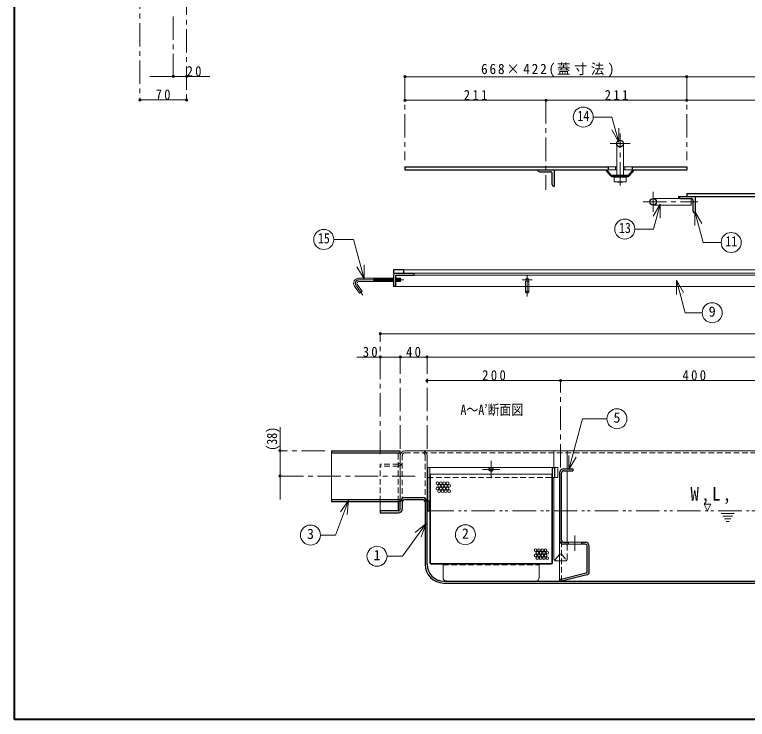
# Model space of a CAD drawing. Units: millimetres at full size, sheet at 1:7. Extents: x -1481 to 1354, y -996 to 971.
# Drawn here: x -1481 to -383, y -996 to 58 of the extents above; entities that cross this region are included whole.
import ezdxf
from ezdxf.enums import TextEntityAlignment as Align

# ---------------------------------------------------------------- set-up
doc = ezdxf.new("R2010")
doc.units = ezdxf.units.MM
doc.header["$LTSCALE"] = 7
doc.header["$PDMODE"] = 32
doc.header["$PDSIZE"] = 3.5
for name, pattern in [('CHAIN1', [8, 5, -1, 1, -1]), ('DASHED1', [1.8, 1.2, -0.6]), ('DOUBLE_CHAIN1', [8.8, 5, -1, 0.6, -0.6, 0.6, -1])]:
    doc.linetypes.add(name, pattern=pattern)
doc.layers.add('0-0____1', color=4, linetype='Continuous', lineweight=9)
doc.styles.add('ＭＳ ゴシック', font='')
doc.styles.get('ＭＳ ゴシック').set_extended_font_data('MS Gothic')

msp = doc.modelspace()

# ---------------------------------------------------------------- linework, layer by layer
at = {"layer": '0-0____1', "color": 1, "lineweight": 40}
for p, q in [((-1480.542, -996.268), (-1480.542, 970.732)), ((1354.458, -996.268), (-1480.542, -996.268))]:
    msp.add_line(p, q, dxfattribs=at)
at = {"layer": '0-0____1', "linetype": 'CHAIN1'}
for p, q in [((-1293.042, 325.732), (-1293.042, -69.268)), ((-1223.042, 92.732), (-1223.042, -69.268)), ((-1243.042, 55.732), (-1243.042, -34.268)), ((-896.042, -34.768), (-896.042, -159.268)), ((-474.042, -34.768), (-474.042, -159.268)), ((-685.042, -69.768), (-685.042, -203.768)), ((-574.042, -197.268), (-574.042, -119.768)), ((-589.042, -134.768), (-559.042, -134.768)), ((-524.542, -206.768), (-524.542, -236.768)), ((-539.542, -221.768), (-457.542, -221.768)), ((-965.437, -338.768), (-897.941, -338.768)), ((-705.542, -338.768), (-720.542, -338.768)), ((-713.042, -331.268), (-713.042, -363.7)), ((-969.533, -346.636), (-959.222, -361.362)), ((-933.042, -599.268), (-933.042, -419.268)), ((-903.042, -591.268), (-903.042, -454.268)), ((-863.042, -591.268), (-863.042, -454.268)), ((-663.042, -619.268), (-663.042, -489.268)), ((-1016.042, -594.268), (-1083.042, -594.268)), ((-767.042, -609.268), (-767.042, -635.268)), ((-780.042, -622.268), (-754.042, -622.268)), ((-1083.042, -632.268), (-881.042, -632.268)), ((-641.542, -721.268), (-641.542, -744.268))]:
    msp.add_line(p, q, dxfattribs=at)
at = {"layer": '0-0____1'}
for p, q in [((-1278.042, -34.268), (-1188.042, -34.268)), ((-896.042, -34.768), (-474.042, -34.768)), ((-1293.042, -69.268), (-1223.042, -69.268)), ((-896.042, -69.768), (-685.042, -69.768)), ((-685.042, -69.768), (-474.042, -69.768)), ((-474.042, -69.768), (-263.042, -69.768)), ((-579.042, -169.268), (-581.042, -169.268)), ((-579.042, -173.768), (-581.042, -173.768)), ((-567.042, -169.268), (-569.042, -169.268)), ((-567.042, -173.768), (-569.042, -173.768)), ((371.958, -323.768), (-898.042, -323.768)), ((-942.941, -341.268), (-942.941, -336.268)), ((-942.071, -336.268), (-942.479, -341.268)), ((-941.068, -336.268), (-941.476, -341.268)), ((-940.064, -336.268), (-940.473, -341.268)), ((-939.061, -336.268), (-939.469, -341.268)), ((-938.058, -336.268), (-938.466, -341.268)), ((-937.054, -336.268), (-937.463, -341.268)), ((-936.051, -336.268), (-936.459, -341.268)), ((-935.048, -336.268), (-935.456, -341.268)), ((-934.044, -336.268), (-934.453, -341.268)), ((-933.041, -336.268), (-933.449, -341.268)), ((-932.038, -336.268), (-932.446, -341.268)), ((-931.034, -336.268), (-931.443, -341.268)), ((-930.031, -336.268), (-930.439, -341.268)), ((-929.028, -336.268), (-929.436, -341.268)), ((-928.024, -336.268), (-928.433, -341.268)), ((-927.021, -336.268), (-927.429, -341.268)), ((-926.018, -336.268), (-926.426, -341.268)), ((-925.014, -336.268), (-925.423, -341.268)), ((-924.011, -336.268), (-924.419, -341.268)), ((-923.008, -336.268), (-923.416, -341.268)), ((-922.004, -336.268), (-922.413, -341.268)), ((-921.001, -336.268), (-921.409, -341.268)), ((-919.998, -336.268), (-920.406, -341.268)), ((-918.994, -336.268), (-919.403, -341.268)), ((-917.991, -336.268), (-918.399, -341.268)), ((-916.988, -336.268), (-917.396, -341.268)), ((-915.984, -336.268), (-916.393, -341.268)), ((-914.981, -336.268), (-915.389, -341.268)), ((-913.978, -336.268), (-914.386, -341.268)), ((-913.042, -337.101), (-913.383, -341.268)), ((-909.964, -336.268), (-910.042, -337.223)), ((-908.961, -336.268), (-909.369, -341.268)), ((-907.958, -336.268), (-908.366, -341.268)), ((-906.954, -336.268), (-907.363, -341.268)), ((-905.951, -336.268), (-906.359, -341.268)), ((-904.948, -336.268), (-905.356, -341.268)), ((-903.944, -336.268), (-904.353, -341.268)), ((-902.941, -336.268), (-903.349, -341.268)), ((196.958, -348.768), (-910.042, -348.768)), ((-715.542, -348.768), (-715.542, -357.266)), ((-710.542, -348.768), (-710.542, -357.266)), ((-933.042, -419.268), (406.958, -419.268)), ((-968.042, -454.268), (-903.042, -454.268)), ((-903.042, -454.268), (336.958, -454.268)), ((-1083.042, -559.268), (-1083.042, -667.268)), ((-870.042, -594.268), (343.958, -594.268)), ((-859.042, -619.268), (-675.042, -619.268)), ((-858.042, -629.268), (-676.042, -629.268))]:
    msp.add_line(p, q, dxfattribs=at)
at = {"layer": '0-0____1', "color": 7, "lineweight": 18}
for p, q in [((-576.041, -132.527), (-586.541, -114.34)), ((-576.041, -132.527), (-576.041, -111.527)), ((-579.042, -134.768), (-579.042, -182.268)), ((-569.042, -134.768), (-569.042, -182.268)), ((-592.042, -173.768), (-581.042, -173.768)), ((-556.042, -173.768), (-567.042, -173.768)), ((-583.042, -184.768), (-565.042, -184.768)), ((-583.042, -191.768), (-583.042, -184.768)), ((-579.042, -183.768), (-579.042, -184.368)), ((-578.042, -184.268), (-570.042, -184.268)), ((-570.042, -184.268), (-574.042, -184.768)), ((-574.042, -184.768), (-574.042, -191.768)), ((-565.042, -184.768), (-570.042, -184.268)), ((-569.042, -183.768), (-569.042, -184.368)), ((-565.042, -191.768), (-565.042, -184.768)), ((-583.042, -191.768), (-565.042, -191.768)), ((-583.042, -191.768), (-578.042, -192.268)), ((-578.042, -192.268), (-574.042, -191.768)), ((-574.042, -191.768), (-570.042, -192.268)), ((-524.542, -216.768), (-483.542, -216.768)), ((-513.764, -225.323), (-524.264, -243.51)), ((-513.764, -225.323), (-523.758, -262.619)), ((-513.764, -225.323), (-513.764, -246.323)), ((-461.803, -236.295), (-451.303, -254.481)), ((-461.803, -236.295), (-461.803, -257.295)), ((-461.803, -236.295), (-449.362, -282.724)), ((-523.758, -262.619), (-551.925, -262.619)), ((-422.53, -282.724), (-449.362, -282.724)), ((-957.408, -337.326), (-957.408, -316.326)), ((-957.408, -337.326), (-967.908, -319.14)), ((-883.042, -328.768), (356.958, -328.768)), ((-965.437, -336.268), (-913.042, -336.268)), ((-910.042, -336.268), (-902.941, -336.268)), ((-902.941, -341.268), (-902.941, -336.268)), ((-883.042, -331.768), (356.958, -331.768)), ((-489.535, -339.29), (-479.035, -357.477)), ((-489.535, -339.29), (-489.535, -360.29)), ((-489.535, -339.29), (-476.533, -387.813)), ((-971.581, -348.07), (-964.138, -358.7)), ((-967.485, -345.202), (-960.042, -355.832)), ((-965.437, -341.268), (-913.042, -341.268)), ((-910.042, -341.268), (-902.941, -341.268)), ((-960.042, -355.832), (-964.138, -358.7)), ((-451.019, -387.813), (-476.533, -387.813)), ((-650.469, -622.255), (-630.164, -546.474)), ((-593.656, -546.474), (-630.164, -546.474)), ((-1006.042, -667.268), (-1006.042, -597.268)), ((-903.042, -667.268), (-903.042, -597.268)), ((-896.042, -594.268), (-870.042, -594.268)), ((-863.042, -671.268), (-863.042, -601.268)), ((-672.945, -619.268), (-672.945, -594.268)), ((-653.14, -594.268), (-653.14, -621.268)), ((-650.469, -622.255), (-650.469, -601.255)), ((-650.469, -622.255), (-639.969, -604.068)), ((-862.042, -619.268), (-859.042, -619.268)), ((-862.042, -619.268), (-862.042, -669.268)), ((-859.042, -669.268), (-859.042, -619.268)), ((-672.042, -619.268), (-667.042, -619.268)), ((-667.042, -619.268), (-667.042, -634.268)), ((-653.14, -731.268), (-653.14, -624.268)), ((-859.042, -629.268), (-858.042, -629.268)), ((-858.042, -762.268), (-858.042, -629.268)), ((-676.042, -629.268), (-675.042, -629.268)), ((-676.042, -762.268), (-676.042, -629.268)), ((-675.042, -762.268), (-675.042, -634.268)), ((-672.945, -756.268), (-672.945, -634.268)), ((-672.042, -634.268), (-667.042, -634.268)), ((-980.56, -668.772), (-992.848, -685.802)), ((-980.56, -668.772), (-982.687, -689.664)), ((-933.042, -684.268), (-933.042, -670.268)), ((-859.042, -762.268), (-859.042, -684.268)), ((-864.396, -703.319), (-880.673, -716.588)), ((-864.396, -703.319), (-871.858, -722.949)), ((-664.542, -728.268), (-664.542, -789.268)), ((-631.542, -731.268), (-651.542, -731.268)), ((-631.542, -734.268), (-651.542, -734.268)), ((-672.071, -758.385), (-665.174, -750.157)), ((-677.042, -763.268), (-857.042, -763.268)), ((-677.042, -764.268), (-857.042, -764.268)), ((-839.042, -784.248), (-839.042, -764.268)), ((-695.042, -784.268), (-695.042, -764.268)), ((-664.542, -759.268), (-669.945, -759.268))]:
    msp.add_line(p, q, dxfattribs=at)
at = {"layer": '0-0____1', "color": 5, "lineweight": 25}
for p, q in [((-896.042, -169.268), (-896.042, -173.768)), ((-896.042, -169.268), (-592.042, -169.268)), ((-896.042, -173.768), (-592.042, -173.768)), ((-672.542, -173.768), (-672.542, -198.768)), ((-588.443, -182.642), (-595.542, -173.768)), ((-587.272, -181.705), (-593.621, -173.768)), ((-592.042, -169.268), (-592.042, -173.768)), ((-560.813, -181.705), (-554.463, -173.768)), ((-559.642, -182.642), (-552.542, -173.768)), ((-556.042, -169.268), (-474.042, -169.268)), ((-474.042, -169.268), (-474.042, -173.768)), ((-694.542, -176.768), (-678.542, -176.768)), ((-675.542, -195.768), (-675.542, -179.768)), ((-561.984, -182.268), (-586.1, -182.268)), ((-586.1, -183.768), (-561.984, -183.768)), ((-486.542, -213.768), (-52.042, -213.768)), ((-483.542, -216.768), (-467.542, -216.768)), ((-474.042, -209.268), (-52.042, -209.268)), ((-474.042, -209.268), (-474.042, -213.768)), ((-461.542, -213.768), (-461.542, -238.768)), ((-464.542, -235.768), (-464.542, -219.768)), ((-913.042, -323.768), (-913.042, -328.768)), ((-898.042, -323.768), (-913.042, -323.768)), ((-913.042, -328.768), (-883.042, -328.768)), ((-898.042, -323.768), (-898.042, -328.768)), ((-883.042, -328.768), (-883.042, -331.768)), ((-913.042, -331.768), (-913.042, -348.768)), ((-910.042, -332.768), (-910.042, -348.768)), ((-909.042, -331.768), (-883.042, -331.768)), ((-910.042, -348.768), (-913.042, -348.768)), ((-1006.042, -594.268), (-1006.042, -597.268)), ((-1006.042, -594.268), (-903.042, -594.268)), ((-1006.042, -597.268), (-903.042, -597.268)), ((-903.042, -597.268), (-903.042, -594.268)), ((-672.042, -619.268), (-672.042, -634.268)), ((-658.542, -624.268), (-644.542, -624.268)), ((-675.042, -634.268), (-672.042, -634.268)), ((-664.542, -627.268), (-664.542, -728.268)), ((-661.542, -728.268), (-661.542, -627.268)), ((-1006.042, -667.268), (-1006.042, -670.268)), ((-1006.042, -667.268), (-903.042, -667.268)), ((-903.042, -681.268), (-903.042, -667.268)), ((-896.042, -664.268), (-870.042, -664.268)), ((-896.042, -667.268), (-870.042, -667.268)), ((-1006.042, -670.268), (-903.042, -670.268)), ((-906.042, -670.268), (-906.042, -684.268)), ((-900.042, -671.268), (-900.042, -681.268)), ((-866.042, -671.268), (-866.042, -764.268)), ((-863.042, -764.268), (-863.042, -671.268)), ((-862.042, -669.268), (-862.042, -684.268)), ((-862.042, -669.268), (-859.042, -669.268)), ((-933.042, -684.268), (-933.042, -687.268)), ((-906.042, -684.268), (-933.042, -684.268)), ((-933.042, -687.268), (-906.042, -687.268)), ((-658.542, -731.268), (-651.542, -731.268)), ((-651.542, -734.268), (-658.542, -734.268)), ((-651.542, -731.268), (-651.542, -734.268)), ((-631.542, -731.268), (-631.542, -734.268)), ((-631.542, -731.268), (-626.042, -731.268)), ((-626.042, -734.268), (-631.542, -734.268)), ((-623.042, -775.33), (-623.042, -737.268)), ((-620.042, -775.33), (-620.042, -737.268)), ((-662.245, -786.352), (-624.574, -777.274)), ((-838.042, -789.268), (311.958, -789.268)), ((-623.871, -780.191), (-661.542, -789.268)), ((-838.042, -792.268), (311.958, -792.268))]:
    msp.add_line(p, q, dxfattribs=at)
at = {"layer": '0-0____1', "linetype": 'DASHED1'}
for p, q in [((-580.042, -182.268), (-580.042, -183.768)), ((-579.042, -182.268), (-579.042, -183.768)), ((-569.042, -182.268), (-569.042, -183.768)), ((-568.042, -182.268), (-568.042, -183.768)), ((-715.542, -348.768), (-715.542, -338.768)), ((-710.542, -348.768), (-710.542, -338.768)), ((-870.042, -597.268), (343.958, -597.268)), ((-862.042, -634.268), (-675.042, -634.268)), ((-661.542, -789.268), (-661.542, -728.268)), ((-653.14, -756.268), (-653.14, -731.268)), ((-660.911, -750.157), (-654.014, -758.385)), ((-839.042, -765.268), (-695.042, -765.268)), ((-656.14, -759.268), (-664.542, -759.268))]:
    msp.add_line(p, q, dxfattribs=at)
at = {"layer": '0-0____1', "color": 7, "linetype": 'DASHED1', "lineweight": 18}
for p, q in [((-906.042, -670.268), (-906.042, -594.268)), ((-900.042, -671.268), (-900.042, -601.268)), ((-896.042, -597.268), (-870.042, -597.268)), ((-866.042, -601.268), (-866.042, -671.268)), ((-933.042, -670.268), (-933.042, -614.268)), ((-906.042, -614.268), (-933.042, -614.268)), ((-906.042, -617.268), (-933.042, -617.268))]:
    msp.add_line(p, q, dxfattribs=at)
at = {"layer": '0-0____1', "linetype": 'DOUBLE_CHAIN1'}
for p, q in [((-858.042, -684.268), (178.958, -684.268)), ((-422.545, -688.268), (-403.345, -688.268)), ((-420.145, -692.268), (-405.745, -692.268)), ((-417.745, -696.268), (-408.145, -696.268)), ((-415.345, -700.268), (-410.545, -700.268))]:
    msp.add_line(p, q, dxfattribs=at)
at = {"layer": '0-0____1'}
for points in [[(-474.042, -34.768), (-52.042, -34.768), (369.958, -34.768)], [(-863.042, -489.268), (-663.042, -489.268), (-263.042, -489.268), (136.958, -489.268)]]:
    msp.add_lwpolyline(points, dxfattribs=at)
at = {"layer": '0-0____1', "color": 7, "lineweight": 18}
for points in [[(-576.041, -132.527), (-586.11, -94.947), (-614.076, -94.947)], [(-592.042, -169.268), (-581.042, -169.268), (-581.042, -173.768)], [(-556.042, -169.268), (-567.042, -169.268), (-567.042, -173.768)], [(-574.042, -184.768), (-578.042, -184.268), (-583.042, -184.768)], [(-578.042, -192.268), (-570.042, -192.268), (-565.042, -191.768)], [(-524.542, -226.768), (-467.542, -226.768), (-467.542, -216.768)], [(-957.408, -337.326), (-973.252, -278.197), (-1002.713, -278.197)], [(-980.56, -668.772), (-1000.212, -720.469), (-1022.567, -720.469)], [(-864.396, -703.319), (-899.726, -752.281), (-922.961, -752.281)]]:
    msp.add_lwpolyline(points, dxfattribs=at)
at = {"layer": '0-0____1', "color": 5, "lineweight": 25}
for points in [[(-556.042, -169.268), (-556.042, -173.768), (-474.042, -173.768)], [(-675.042, -634.268), (-675.042, -619.268), (-672.042, -619.268)], [(-658.542, -621.268), (-644.542, -621.268), (-644.542, -624.268)], [(-862.042, -684.268), (-859.042, -684.268), (-859.042, -669.268)]]:
    msp.add_lwpolyline(points, dxfattribs=at)
at = {"layer": '0-0____1'}
msp.add_lwpolyline([(-442.945, -684.268), (-447.945, -674.268), (-437.945, -674.268)], close=True, dxfattribs=at)
at = {"layer": '0-0____1', "color": 7, "lineweight": 18}
for centre in [(-629.076, -94.947), (-566.925, -262.619), (-1017.713, -278.197), (-407.53, -282.724), (-436.019, -387.813), (-578.656, -546.474), (-1037.567, -720.469), (-805.596, -719.966), (-937.961, -752.281)]:
    msp.add_circle(centre, 15, dxfattribs=at)
at = {"layer": '0-0____1', "color": 5, "lineweight": 25}
for centre, radius in [((-574.042, -134.768), 5), ((-524.542, -221.768), 5), ((-767.042, -622.268), 3)]:
    msp.add_circle(centre, radius, dxfattribs=at)
at = {"layer": '0-0____1'}
for centre, radius in [((-713.042, -338.768), 2.5), ((-847.302, -642.811), 2), ((-844.802, -646.811), 2), ((-842.302, -642.811), 2), ((-839.802, -646.811), 2), ((-837.302, -642.811), 2), ((-834.802, -646.811), 2), ((-832.302, -642.811), 2), ((-829.802, -646.811), 2), ((-847.302, -650.811), 2), ((-844.802, -654.811), 2), ((-842.302, -650.811), 2), ((-839.802, -654.811), 2), ((-837.302, -650.811), 2), ((-834.802, -654.811), 2), ((-832.302, -650.811), 2), ((-829.802, -654.811), 2), ((-700.423, -742.967), 2), ((-697.923, -746.967), 2), ((-695.423, -742.967), 2), ((-692.923, -746.967), 2), ((-690.423, -742.967), 2), ((-687.923, -746.967), 2), ((-685.423, -742.967), 2), ((-682.923, -746.967), 2), ((-700.423, -750.967), 2), ((-697.923, -754.967), 2), ((-695.423, -750.967), 2), ((-692.923, -754.967), 2), ((-690.423, -750.967), 2), ((-687.923, -754.967), 2), ((-685.423, -750.967), 2), ((-682.923, -754.967), 2)]:
    msp.add_circle(centre, radius, dxfattribs=at)
at = {"layer": '0-0____1', "color": 5, "lineweight": 25}
for centre, radius, start, end in [((-694.542, -173.768), 3, 180, 270), ((-678.542, -179.768), 3, 0, 90), ((-586.1, -180.768), 3, 218.65981, 270), ((-586.1, -180.768), 1.5, 218.65981, 270), ((-561.984, -180.768), 1.5, 270, 321.34019), ((-561.984, -180.768), 3, 270, 321.34019), ((-672.542, -195.768), 3, 180, 270), ((-483.542, -213.768), 3, 180, 270), ((-467.542, -219.768), 3, 0, 90), ((-461.542, -235.768), 3, 180, 270), ((-910.042, -331.768), 3, 90, 180), ((-909.042, -332.768), 1, 90, 180), ((-658.542, -627.268), 6, 90, 180), ((-658.542, -627.268), 3, 90, 180), ((-896.042, -671.268), 7, 90, 180), ((-896.042, -671.268), 4, 90, 180), ((-870.042, -671.268), 7, 0, 90), ((-870.042, -671.268), 4, 0, 90), ((-906.042, -681.268), 3, 270, 0), ((-906.042, -681.268), 6, 270, 0), ((-658.542, -728.268), 6, 180, 270), ((-658.542, -728.268), 3, 180, 270), ((-626.042, -737.268), 6, 0, 90), ((-626.042, -737.268), 3, 0, 90), ((-663.042, -752.268), 3, 120, 135.27973), ((-838.042, -764.268), 28, 180, 270), ((-838.042, -764.268), 25, 180, 270), ((-625.042, -775.33), 2, 283.54794, 0), ((-625.042, -775.33), 5, 283.54794, 0), ((-661.542, -789.268), 3, 103.54794, 180)]:
    msp.add_arc(centre, radius, start, end, dxfattribs=at)
at = {"layer": '0-0____1', "color": 7, "lineweight": 18}
for centre, radius, start, end in [((-965.437, -343.768), 7.5, 90, 215), ((-965.437, -343.768), 2.5, 90, 215), ((-896.042, -601.268), 7, 90, 180), ((-870.042, -601.268), 7, 0, 90), ((-669.945, -756.268), 3, 180, 270), ((-857.042, -762.268), 2, 180, 270), ((-857.042, -762.268), 1, 180, 270), ((-677.042, -762.268), 1, 270, 0), ((-677.042, -762.268), 2, 270, 0), ((-834.042, -784.248), 5, 180, 270), ((-700.042, -784.268), 5, 270, 0)]:
    msp.add_arc(centre, radius, start, end, dxfattribs=at)
at = {"layer": '0-0____1', "linetype": 'CHAIN1'}
msp.add_arc((-965.437, -343.768), 5, 90, 215, dxfattribs=at)
at = {"layer": '0-0____1', "color": 7, "linetype": 'DASHED1', "lineweight": 18}
for centre, radius, start, end in [((-896.042, -601.268), 4, 90, 180), ((-870.042, -601.268), 4, 0, 90), ((-906.042, -611.268), 6, 270, 0), ((-906.042, -611.268), 3, 270, 0)]:
    msp.add_arc(centre, radius, start, end, dxfattribs=at)
at = {"layer": '0-0____1', "linetype": 'DASHED1'}
for centre, start, end in [((-663.042, -752.268), 44.72027, 120), ((-656.14, -756.268), 270, 0)]:
    msp.add_arc(centre, 3, start, end, dxfattribs=at)
at = {"layer": '0-0____1'}
msp.add_ellipse((-713.042, -357.256), major_axis=(2.5, 0), ratio=0.57, dxfattribs=at)
for p in [(-1243.042, -34.268), (-1223.042, -34.268), (-896.042, -34.768), (-474.042, -34.768), (-1293.042, -69.268), (-1223.042, -69.268), (-896.042, -69.768), (-685.042, -69.768), (-474.042, -69.768), (-933.042, -419.268), (-933.042, -454.268), (-903.042, -454.268), (-863.042, -454.268), (-863.042, -489.268), (-663.042, -489.268), (-1083.042, -594.268), (-1083.042, -632.268)]:
    msp.add_point(p, dxfattribs=at)

# ---------------------------------------------------------------- texts
at = {"layer": '0-0____1', "color": 7, "style": 'ＭＳ ゴシック', "width": 0.85}
for s, p in [('14', (-637.826, -105.447)), ('13', (-575.675, -273.119)), ('15', (-1026.463, -288.697)), ('11', (-416.28, -293.224)), ('A～A’断面図', (-813.042, -545.268))]:
    msp.add_text(s, height=15.4, dxfattribs=at).set_placement(p, align=Align.BOTTOM_LEFT)
at = {"layer": '0-0____1', "color": 7, "style": 'ＭＳ ゴシック'}
for s, p in [('9', (-441.269, -398.313)), ('5', (-583.906, -556.974)), ('3', (-1042.817, -730.969)), ('2', (-810.846, -730.466)), ('1', (-943.211, -762.781))]:
    msp.add_text(s, height=15.4, dxfattribs=at).set_placement(p, align=Align.BOTTOM_LEFT)
at = {"layer": '0-0____1', "color": 7, "style": 'ＭＳ ゴシック', "width": 0.85}
msp.add_text('(38)', height=15.4, rotation=90, dxfattribs=at).set_placement((-1083.042, -594.268), align=Align.BOTTOM_LEFT)
at = {"layer": '0-0____1', "color": 7, "attachment_point": 7, "style": 'ＭＳ ゴシック'}
for s, insert, char_height in [('\\T1.36;\\W0.9;20', (-1223.042, -34.268), 15.4), ('\\T1.27;\\W0.95;668×422(蓋寸法)', (-782.167, -34.768), 15.4), ('\\T1.36;\\W0.9;70', (-1269.417, -69.268), 15.4), ('\\T1.38;\\W0.9;211', (-808.042, -69.768), 15.4), ('\\T1.38;\\W0.9;211', (-597.042, -69.768), 15.4), ('\\T1.36;\\W0.9;30', (-959.292, -454.268), 15.4), ('\\T1.36;\\W0.9;40', (-894.417, -454.268), 15.4), ('\\T1.38;\\W0.9;200', (-780.542, -489.268), 15.4), ('\\T1.37;\\W0.9;400', (-480.542, -489.268), 15.4), ('\\T1.28;\\W0.9;W,L,', (-468.57, -674.268), 20.53)]:
    msp.add_mtext(s, dxfattribs=dict(at, insert=insert, char_height=char_height))

doc.saveas('drawing.dxf')
